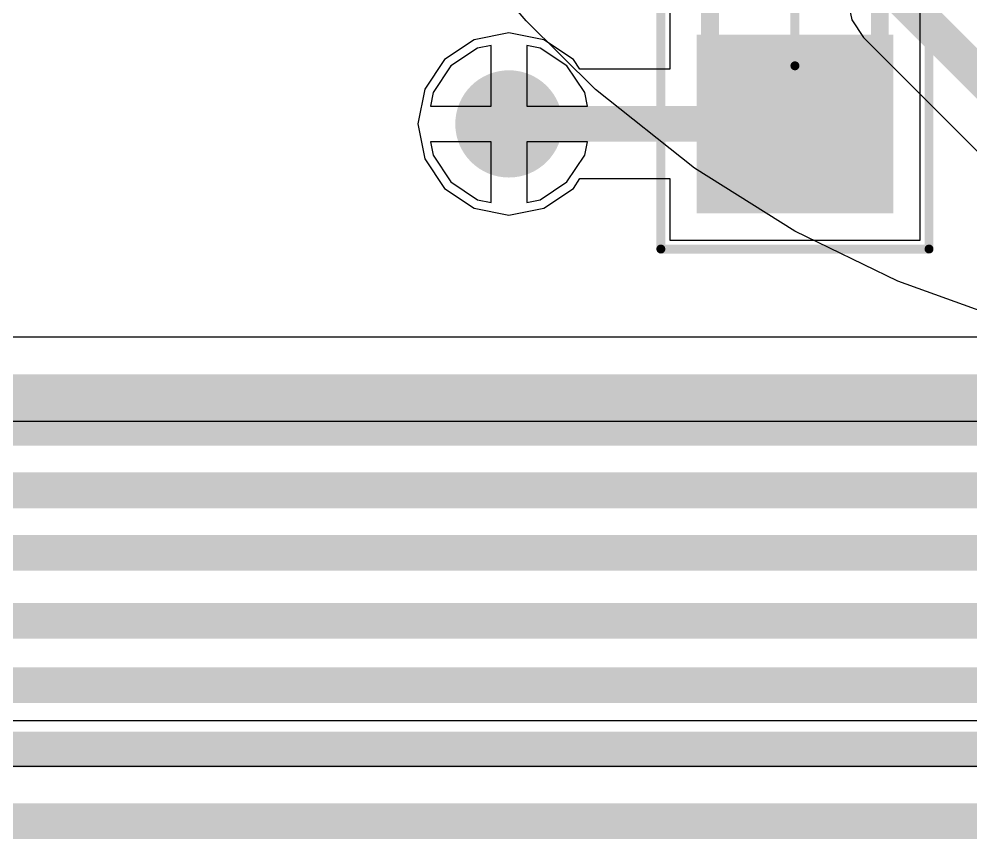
# Model space of a CAD drawing. Header units: inches. Extents: x -27 to 142, y -1 to 42.
# Drawn here: x 87.06 to 92.38, y -1 to 3.59 of the extents above; entities that cross this region are included whole.
import ezdxf

# ---------------------------------------------------------------- set-up
doc = ezdxf.new("R2010")
doc.units = ezdxf.units.IN
for name, color, linetype in [('Bottom Layer', 5, 'Continuous'), ('Bottom Paste', 16, 'Continuous'), ('Bottom Solder', 6, 'Continuous'), ('Keep-Out Layer', 6, 'Continuous'), ('Mechanical 1', 6, 'Continuous'), ('Mechanical 13', 56, 'Continuous'), ('Mechanical 15', 56, 'Continuous'), ('Top Layer', 1, 'Continuous'), ('Top Overlay', 2, 'Continuous'), ('Top Solder', 216, 'Continuous'), ('Via Holes', 16, 'Continuous')]:
    doc.layers.add(name, color=color, linetype=linetype)

# ---------------------------------------------------------------- blocks, each defined once
blk = doc.blocks.new('CAPC0603_1608_55_N_B_738')
at = {"layer": 'Bottom Layer'}
for points in [[(-0.35, 0.5), (-0.35, -0.5), (-1.25, -0.5), (-1.25, 0.5)], [(1.25, 0.5), (1.25, -0.5), (0.35, -0.5), (0.35, 0.5)]]:
    blk.add_hatch(color=5, dxfattribs=at).paths.add_polyline_path(points)
at = {"layer": 'Bottom Paste'}
for points in [[(-0.35, 0.5), (-0.35, -0.5), (-1.25, -0.5), (-1.25, 0.5)], [(1.25, 0.5), (1.25, -0.5), (0.35, -0.5), (0.35, 0.5)]]:
    blk.add_hatch(color=16, dxfattribs=at).paths.add_polyline_path(points)
at = {"layer": 'Bottom Solder'}
for points in [[(-0.3, 0.55), (-0.3, -0.55), (-1.3, -0.55), (-1.3, 0.55)], [(1.3, 0.55), (1.3, -0.55), (0.3, -0.55), (0.3, 0.55)]]:
    blk.add_hatch(color=6, dxfattribs=at).paths.add_polyline_path(points)
at = {"layer": 'Mechanical 13'}
for points in [[(-0.875, -0.475, 0.1, 0.1, 0), (-0.875, 0.475, 0.1, 0.1, 0)], [(0.875, 0.475, 0.1, 0.1, 0), (-0.875, 0.475, 0.1, 0.1, 0)], [(0.875, -0.475, 0.1, 0.1, 0), (0.875, 0.475, 0.1, 0.1, 0)], [(0.875, -0.475, 0.1, 0.1, 0), (-0.875, -0.475, 0.1, 0.1, 0)]]:
    blk.add_lwpolyline(points, format="xyseb", dxfattribs=at)
for points in [[(-0.9, 0.475, 0.05, 0.05, 1), (-0.85, 0.475, 0.05, 0.05, 1)], [(-0.9, 0.475, 0.05, 0.05, 1), (-0.85, 0.475, 0.05, 0.05, 1)], [(0.85, 0.475, 0.05, 0.05, 1), (0.9, 0.475, 0.05, 0.05, 1)], [(0.85, 0.475, 0.05, 0.05, 1), (0.9, 0.475, 0.05, 0.05, 1)], [(-0.9, -0.475, 0.05, 0.05, 1), (-0.85, -0.475, 0.05, 0.05, 1)], [(-0.9, -0.475, 0.05, 0.05, 1), (-0.85, -0.475, 0.05, 0.05, 1)], [(0.85, -0.475, 0.05, 0.05, 1), (0.9, -0.475, 0.05, 0.05, 1)], [(0.85, -0.475, 0.05, 0.05, 1), (0.9, -0.475, 0.05, 0.05, 1)]]:
    blk.add_lwpolyline(points, format="xyseb", close=True, dxfattribs=at)
at = {"layer": 'Mechanical 15'}
for points in [[(-1.5, -0.75, 0.05, 0.05, 0), (-1.5, 0.75, 0.05, 0.05, 0)], [(1.5, 0.75, 0.05, 0.05, 0), (-1.5, 0.75, 0.05, 0.05, 0)], [(1.5, -0.75, 0.05, 0.05, 0), (1.5, 0.75, 0.05, 0.05, 0)], [(0, -0.475, 0.05, 0.05, 0), (0, 0.475, 0.05, 0.05, 0)], [(0.475, 0, 0.05, 0.05, 0), (-0.475, 0, 0.05, 0.05, 0)], [(1.5, -0.75, 0.05, 0.05, 0), (-1.5, -0.75, 0.05, 0.05, 0)]]:
    blk.add_lwpolyline(points, format="xyseb", dxfattribs=at)
for points in [[(-1.5125, 0.75, 0.025, 0.025, 1), (-1.4875, 0.75, 0.025, 0.025, 1)], [(-1.5125, 0.75, 0.025, 0.025, 1), (-1.4875, 0.75, 0.025, 0.025, 1)], [(1.4875, 0.75, 0.025, 0.025, 1), (1.5125, 0.75, 0.025, 0.025, 1)], [(1.4875, 0.75, 0.025, 0.025, 1), (1.5125, 0.75, 0.025, 0.025, 1)], [(-0.0125, 0.475, 0.025, 0.025, 1), (0.0125, 0.475, 0.025, 0.025, 1)], [(-0.4875, 0, 0.025, 0.025, 1), (-0.4625, 0, 0.025, 0.025, 1)], [(0.4625, 0, 0.025, 0.025, 1), (0.4875, 0, 0.025, 0.025, 1)], [(-0.0125, -0.475, 0.025, 0.025, 1), (0.0125, -0.475, 0.025, 0.025, 1)], [(-1.5125, -0.75, 0.025, 0.025, 1), (-1.4875, -0.75, 0.025, 0.025, 1)], [(-1.5125, -0.75, 0.025, 0.025, 1), (-1.4875, -0.75, 0.025, 0.025, 1)], [(1.4875, -0.75, 0.025, 0.025, 1), (1.5125, -0.75, 0.025, 0.025, 1)], [(1.4875, -0.75, 0.025, 0.025, 1), (1.5125, -0.75, 0.025, 0.025, 1)]]:
    blk.add_lwpolyline(points, format="xyseb", close=True, dxfattribs=at)

msp = doc.modelspace()

# ---------------------------------------------------------------- hatches: boundary and pattern name
at = {"layer": 'Bottom Layer'}
h = msp.add_hatch(color=5, dxfattribs=at)
edge = h.paths.add_edge_path()
edge.add_arc((89.8, 3), 0.3, 0, 360)
at = {"layer": 'Top Layer'}
h = msp.add_hatch(color=1, dxfattribs=at)
edge = h.paths.add_edge_path()
edge.add_arc((89.8, 3), 0.3, 0, 360)
at = {"layer": 'Via Holes'}
h = msp.add_hatch(color=7, dxfattribs=at)
edge = h.paths.add_edge_path()
edge.add_arc((89.8, 3), 0.15, 0, 360)

# ---------------------------------------------------------------- linework, layer by layer
at = {"layer": 'Bottom Layer'}
for p, q in [((90.7, 3.65), (90.7, 3.3059)), ((92.1, 2.35), (92.1, 3.65)), ((89.6049, 3.471), (89.4395, 3.3605)), ((89.8, 3.5098), (89.6049, 3.471)), ((89.9951, 3.471), (89.8, 3.5098)), ((90.1605, 3.3605), (89.9951, 3.471)), ((89.4395, 3.3605), (89.329, 3.1951)), ((90.197, 3.3059), (90.1605, 3.3605)), ((90.7, 3.3059), (90.197, 3.3059)), ((89.329, 3.1951), (89.2902, 3)), ((89.2902, 3), (89.329, 2.8049)), ((89.329, 2.8049), (89.4395, 2.6395)), ((90.1605, 2.6395), (90.197, 2.6941)), ((90.197, 2.6941), (90.7, 2.6941)), ((90.7, 2.6941), (90.7, 2.35)), ((89.4395, 2.6395), (89.6049, 2.529)), ((89.9951, 2.529), (90.1605, 2.6395)), ((89.6049, 2.529), (89.8, 2.4902)), ((89.8, 2.4902), (89.9951, 2.529)), ((90.7, 2.35), (92.1, 2.35)), ((92.5581, 1.8078), (74.6689, 1.8078))]:
    msp.add_line(p, q, dxfattribs=at)
for points in [[(89.8, 3, 0.2, 0.2, 0), (91.4, 3, 0.2, 0.2, 0)], [(74.5, 1.4, 0.4, 0.4, 0), (117.7, 1.4, 0.4, 0.4, 0)], [(74.05, 0.95, 0.2, 0.2, 0), (121.3454, 0.95, 0.2, 0.2, 0)], [(73.7, 0.6, 0.2, 0.2, 0), (121.8, 0.6, 0.2, 0.2, 0)], [(73.48, 0.22, 0.2, 0.2, 0), (122.12, 0.22, 0.2, 0.2, 0)], [(73.14, -0.14, 0.2, 0.2, 0), (122.66, -0.14, 0.2, 0.2, 0)], [(72.8, -0.5, 0.2, 0.2, 0), (123.2, -0.5, 0.2, 0.2, 0)]]:
    msp.add_lwpolyline(points, format="xyseb", dxfattribs=at)
for points in [[(89.75, 3, 0.1, 0.1, 1), (89.85, 3, 0.1, 0.1, 1)], [(91.35, 3, 0.1, 0.1, 1), (91.45, 3, 0.1, 0.1, 1)]]:
    msp.add_lwpolyline(points, format="xyseb", close=True, dxfattribs=at)
at = {"layer": 'Keep-Out Layer'}
msp.add_lwpolyline([(-20.0389, -0.9, 0.2, 0.2, 0), (135.8253, -0.9, 0.2, 0.2, 0)], format="xyseb", dxfattribs=at)
at = {"layer": 'Mechanical 1'}
msp.add_lwpolyline([(-20.0389, -0.9, 0.2, 0.2, 0), (135.8253, -0.9, 0.2, 0.2, 0)], format="xyseb", dxfattribs=at)
at = {"layer": 'Top Layer'}
for p, q in [((91.6941, 3.7), (91.7174, 3.5829)), ((91.7174, 3.5829), (91.7837, 3.4837)), ((91.7837, 3.4837), (92.4284, 2.839)), ((89.6244, 3.4239), (89.4756, 3.3244)), ((89.7, 3.4389), (89.6244, 3.4239)), ((89.7, 3.1), (89.7, 3.4389)), ((89.9756, 3.4239), (89.9, 3.4389)), ((89.9, 3.4389), (89.9, 3.1)), ((90.1244, 3.3244), (89.9756, 3.4239)), ((89.4756, 3.3244), (89.3761, 3.1756)), ((90.2239, 3.1756), (90.1244, 3.3244)), ((89.3761, 3.1756), (89.3611, 3.1)), ((90.2389, 3.1), (90.2239, 3.1756)), ((89.3611, 3.1), (89.7, 3.1)), ((89.9, 3.1), (90.2389, 3.1)), ((89.7, 2.9), (89.3611, 2.9)), ((89.3611, 2.9), (89.3761, 2.8244)), ((89.7, 2.5611), (89.7, 2.9)), ((90.2389, 2.9), (89.9, 2.9)), ((89.9, 2.9), (89.9, 2.5611)), ((90.2239, 2.8244), (90.2389, 2.9)), ((89.3761, 2.8244), (89.4756, 2.6756)), ((90.1244, 2.6756), (90.2239, 2.8244)), ((89.4756, 2.6756), (89.6244, 2.5761)), ((89.9756, 2.5761), (90.1244, 2.6756)), ((89.6244, 2.5761), (89.7, 2.5611)), ((89.9, 2.5611), (89.9756, 2.5761)), ((135.5905, -0.5941), (-19.8043, -0.5941))]:
    msp.add_line(p, q, dxfattribs=at)
msp.add_lwpolyline([(92, 3.7, 0.2, 0.2, 0), (92.7, 3, 0.2, 0.2, 0)], format="xyseb", dxfattribs=at)
at = {"layer": 'Top Overlay'}
for p, q in [((89.8974, 3.5763), (89.7743, 3.7234)), ((90.2845, 3.1928), (89.8974, 3.5763)), ((90.8387, 2.7531), (90.2845, 3.1928)), ((91.4, 2.4), (90.8387, 2.7531)), ((91.9764, 2.1201), (91.4, 2.4)), ((92.4567, 1.946), (91.9764, 2.1201))]:
    msp.add_line(p, q, dxfattribs=at)
at = {"layer": 'Top Solder'}
for p, q in [((82.7303, 1.3367), (111.8382, 1.3367)), ((135.38, -0.34), (-19.5787, -0.34))]:
    msp.add_line(p, q, dxfattribs=at)

# ---------------------------------------------------------------- block references
at = {"rotation": 270}
msp.add_blockref('CAPC0603_1608_55_N_B_738', (91.4, 3.8), dxfattribs=at)

doc.saveas('drawing.dxf')
